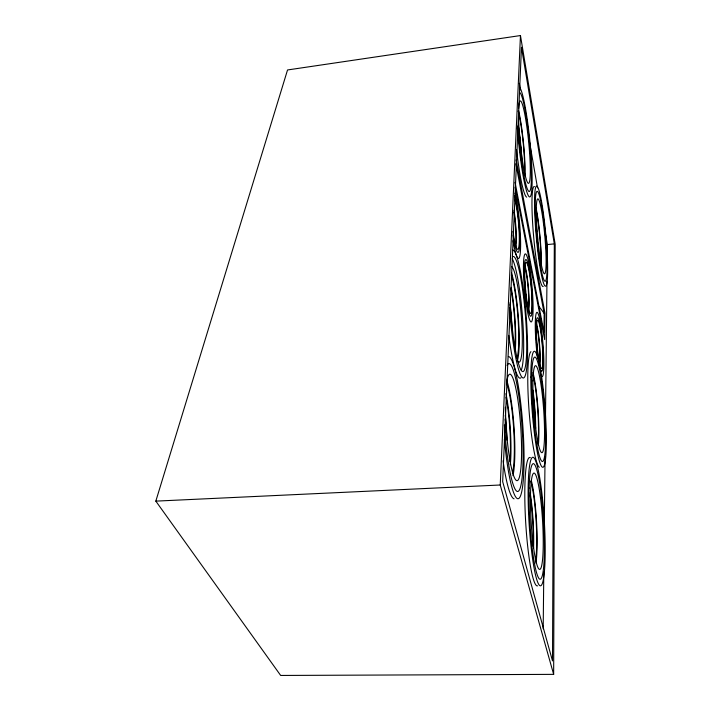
<?xml version="1.0" encoding="UTF-8"?>
<svg xmlns="http://www.w3.org/2000/svg" width="711" height="711" viewBox="0 0 711 711"><rect width="100%" height="100%" fill="white"/><g stroke="black" fill="none" stroke-linecap="round" stroke-linejoin="round"><path stroke-width="1.07" d="M554.313 243.873L552.509 660.91L502.668 481.658L521.456 47.255L554.313 243.873L547.354 244.566L547.115 266.776M553.656 674.366L555.175 244.22L520.461 35.55L287.537 69.962L155.825 501.131L280.667 675.45L553.656 674.366L500.233 485L520.461 35.55M543.186 628.773L543.799 572.142M544.27 528.833L545.053 456.658M545.453 420.014L546.963 281.209M515.884 163.77L544.173 313.462L543.933 332.028L515.057 182.318M155.825 501.131L500.233 485M515.173 187.251L544.679 339.609L544.999 313.275L516.133 159.868M519.341 83.311L520.479 89.844M529.375 141.054L537.516 187.908M544.893 230.4L547.354 244.566M514.097 498.82A71.153 9.945 86.1 0 1 503.059 460.764M507.112 365.401A64.061 8.736 86.1 0 1 521.394 418.539A64.061 8.736 86.1 0 1 518.07 491.399A64.061 8.736 86.1 0 1 504.401 424.876M506.685 381.638A53.352 7.279 86.1 0 1 519.785 415.535A53.352 7.279 86.1 0 1 516.462 480.503A53.352 7.279 86.1 0 1 505.37 407.172M515.057 193.108A36.51 4.346 84.6 0 1 520.523 249.197A36.51 4.346 84.6 0 1 513.066 240.709M514.524 195.836A30.422 3.626 84.6 0 1 519.679 244.406A30.422 3.626 84.6 0 1 513.049 235.021M514.897 199.498A27.374 3.262 84.6 0 1 519.172 243.669A27.374 3.262 84.6 0 1 512.933 231.306M537.587 358.602A32.226 3.439 85.4 0 1 536.467 312.787A32.226 3.439 85.4 0 1 543.266 347.812A32.226 3.439 85.4 0 1 540.609 374.155M538.911 306.494A141.125 92.661 7 0 1 544.173 313.462M537.578 585.837A64.301 7.839 86.6 0 1 525.598 520.834A64.301 7.839 86.6 0 1 530.344 457.68M533.028 375.124A40.643 4.764 85.9 0 1 537.916 443.975M539.373 467.296A58.142 6.666 85.8 0 1 529.028 410.176A58.142 6.666 85.8 0 1 530.921 351.669M532.983 372.582A43.549 5.11 85.9 0 1 538.36 445.388M511.689 266.607A48.064 6.123 85.2 0 1 521.767 322.99A48.064 6.123 85.2 0 1 517.164 360.459M512.222 258.688A57.707 7.359 85.2 0 1 522.318 314.84A57.707 7.359 85.2 0 1 521.225 370.147M520.941 377.781A64.141 8.176 85.2 0 1 508.774 335.361M518.186 110.969A38.616 4.142 84.3 0 1 524.469 175.439M518.63 110.818A41.38 4.444 84.3 0 1 524.949 175.866M526.673 197.143A55.245 5.795 84.3 0 1 516.506 149.568M543.204 286.48A50.17 4.95 84.9 0 1 533.552 235.599A50.17 4.95 84.9 0 1 534.485 186.655M505.183 419.055A42.527 6.355 86.1 0 1 505.388 421.134M505.894 427.533A42.527 6.355 86.1 0 1 506.205 432.839M505.281 415.126A46.082 6.888 86.1 0 1 506.979 440.171M505.983 397.111A46.117 6.737 86.1 0 1 509.894 461.457M505.939 393.618A49.672 7.261 86.1 0 1 510.311 464.736M506.588 383.122A49.708 7.101 86.1 0 1 513.68 428.884A49.708 7.101 86.1 0 1 512.347 473.41M507.067 381.469A53.272 7.617 86.1 0 1 514.177 429.4A53.272 7.617 86.1 0 1 512.969 475.686M508.347 356.62A71.207 9.723 86.1 0 1 522.656 423.392A71.207 9.723 86.1 0 1 519.074 498.251A71.207 9.723 86.1 0 1 504.392 439.354M530.024 494.998A41.691 5.315 86.7 0 1 533.126 546.235M530.148 492.732A44.909 5.724 86.7 0 1 533.552 547.905M530.726 481.24A44.935 5.599 86.7 0 1 536.13 520.834A44.935 5.599 86.7 0 1 535.463 561.112M531.286 480.423A48.152 5.999 86.7 0 1 535.916 563.21M512.791 250.041A64.186 7.99 85.2 0 1 526.193 316.359A64.186 7.99 85.2 0 1 522.683 377.825A64.186 7.99 85.2 0 1 509.494 307.721M512.444 256.964A57.751 7.19 85.2 0 1 525.189 312.707A57.751 7.19 85.2 0 1 522.158 371.346A57.751 7.19 85.2 0 1 510.08 302.708M532.939 392.836A37.71 4.524 85.9 0 1 535.339 427.213M532.948 390.143A40.616 4.87 85.9 0 1 535.721 428.333M510.116 307.685A38.358 5.235 85.2 0 1 510.738 314.058M510.916 316.217A38.358 5.235 85.2 0 1 511.218 320.483M510.169 304.512A41.558 5.67 85.2 0 1 512.009 328.153M510.853 288.488A41.585 5.546 85.2 0 1 514.702 348.674M511.147 287.306A44.793 5.972 85.2 0 1 515.191 350.692M511.333 274.961A44.829 5.848 85.2 0 1 518.177 320.643A44.829 5.848 85.2 0 1 516.657 358.264M511.591 273.184A48.037 6.266 85.2 0 1 518.586 321.043A48.037 6.266 85.2 0 1 517.208 360.877M537.178 237.643A32.555 3.359 84.8 0 1 537.356 239.705M536.503 228.578A35.061 3.626 84.8 0 1 536.867 231.848M537.196 235.137A35.061 3.626 84.8 0 1 537.587 239.571M537.845 242.86A35.061 3.626 84.8 0 1 538.058 246.095M535.738 208.341A35.079 3.546 84.8 0 1 540.867 264.848M535.996 207.674A37.594 3.795 84.8 0 1 541.249 264.919M519.794 87.595A55.271 5.661 84.3 0 1 530.886 152.412A55.271 5.661 84.3 0 1 528.282 195.525A55.271 5.661 84.3 0 1 517.377 127.74M519.545 92.528A49.734 5.093 84.3 0 1 530.015 148.101A49.734 5.093 84.3 0 1 527.944 190.237A49.734 5.093 84.3 0 1 517.91 125.945M518.63 108.605A41.434 4.239 84.3 0 1 528.14 137.045A41.434 4.239 84.3 0 1 526.647 180.505A41.434 4.239 84.3 0 1 518.559 110.561M518.737 130.22A35.834 3.937 84.2 0 1 521.225 154.563M518.63 127.393A38.59 4.239 84.2 0 1 521.821 159.824M513.92 212.162A24.316 2.968 84.6 0 1 515.004 246.166M514.017 210.207A27.356 3.333 84.6 0 1 515.99 246.362M525.065 288.613A19.881 2.346 85.1 0 1 525.296 291.67M524.407 279.601A22.725 2.684 85.1 0 1 524.825 282.907M525.127 285.76A22.725 2.684 85.1 0 1 525.616 291.546M525.785 294.381A22.725 2.684 85.1 0 1 525.953 298.718M524.425 266.501A22.743 2.631 85.1 0 1 528.157 288.39A22.743 2.631 85.1 0 1 528.069 310.014M524.487 264.279A25.587 2.96 85.1 0 1 528.415 287.715A25.587 2.96 85.1 0 1 528.62 311.774M536.423 341.964A21.454 2.4 85.4 0 1 536.787 346.337M536.618 325.931A21.463 2.346 85.4 0 1 539.453 346.719A21.463 2.346 85.4 0 1 539.276 364.974M536.441 323.167A24.147 2.64 85.4 0 1 539.605 344.959A24.147 2.64 85.4 0 1 539.782 366.369M536.405 329.06A24.165 2.577 85.4 0 0 541.053 368.156A24.165 2.577 85.4 0 0 541.373 336.001A24.165 2.577 85.4 0 0 536.405 329.06M536.058 326.269A26.849 2.871 85.4 0 0 541.027 370.52A26.849 2.871 85.4 0 0 541.72 336.445A26.849 2.871 85.4 0 0 536.058 326.269M523.447 266.047A34.137 3.857 85.1 0 0 530.433 321.425A34.137 3.857 85.1 0 0 530.921 276.312A34.137 3.857 85.1 0 0 523.447 266.047M524.309 273.513A28.449 3.208 85.1 0 0 530.673 316.279A28.449 3.208 85.1 0 0 529.935 274.028A28.449 3.208 85.1 0 0 524.309 273.513M524.727 270.695A25.596 2.888 85.1 0 0 529.802 312.84A25.596 2.888 85.1 0 0 530.442 280.294A25.596 2.888 85.1 0 0 524.727 270.695M536.316 214.793A37.63 3.626 84.9 0 0 544.208 273.682A37.63 3.626 84.9 0 0 543.106 220.57A37.63 3.626 84.9 0 0 536.316 214.793M535.267 209.798A45.175 4.355 84.9 0 0 544.67 281.041A45.175 4.355 84.9 0 0 543.524 218.064A45.175 4.355 84.9 0 0 535.267 209.798M530.504 494.065A48.224 5.732 86.6 0 0 539.214 569.271A48.224 5.732 86.6 0 0 540.804 500.482A48.224 5.732 86.6 0 0 530.504 494.065M529.153 488.039A57.893 6.888 86.6 0 0 539.48 578.994A57.893 6.888 86.6 0 0 541.595 497.309A57.893 6.888 86.6 0 0 529.153 488.039M528.469 478.014A64.354 7.652 86.6 0 0 538.654 584.246A64.354 7.652 86.6 0 0 542.866 502.49A64.354 7.652 86.6 0 0 528.469 478.014M530.815 377.07A58.178 6.515 85.8 0 0 542.306 467.145A58.178 6.515 85.8 0 0 542.564 383.505A58.178 6.515 85.8 0 0 530.815 377.07M531.739 374.59A52.347 5.857 85.8 0 0 541.124 460.346A52.347 5.857 85.8 0 0 543 392.632A52.347 5.857 85.8 0 0 531.739 374.59M532.957 380.847A43.602 4.879 85.8 0 0 540.884 451.876A43.602 4.879 85.8 0 0 542.28 394.649A43.602 4.879 85.8 0 0 532.957 380.847M534.521 201.897A50.205 4.835 84.9 0 0 544.306 284.907A50.205 4.835 84.9 0 0 544.493 222.001A50.205 4.835 84.9 0 0 534.521 201.897"/></g></svg>
